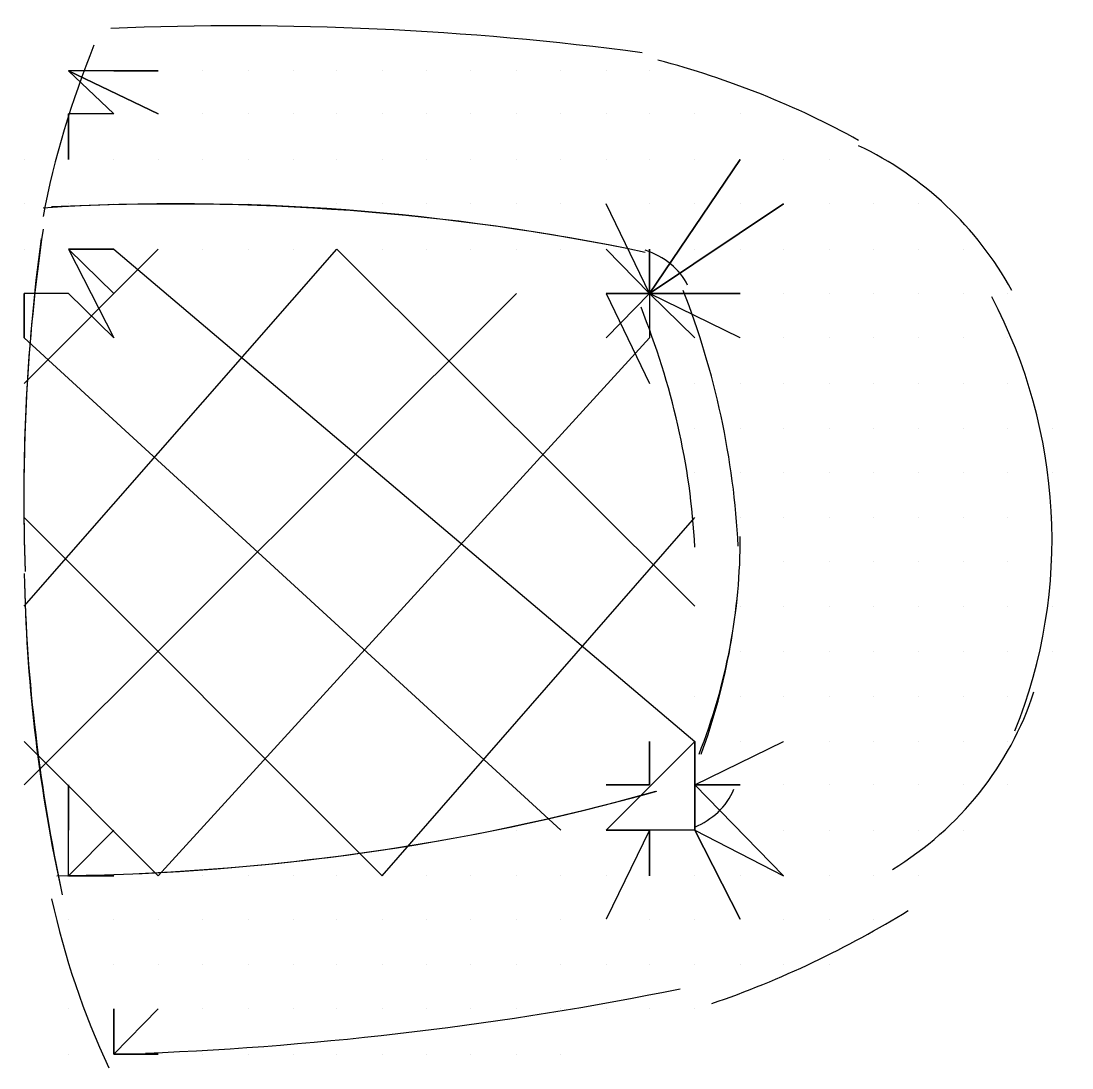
# Model space of a CAD drawing. Header units: millimetres. Extents: x 14 to 406, y 10 to 287.
# Drawn here: x 331.326 to 332.321, y 131.361 to 132.352 of the extents above; entities that cross this region are included whole.
import ezdxf

# ---------------------------------------------------------------- set-up
doc = ezdxf.new("R2010")
doc.units = ezdxf.units.MM
doc.layers.get('0').update_dxf_attribs({"linetype": 'CONTINUOUS'})

msp = doc.modelspace()

# ---------------------------------------------------------------- linework, layer by layer
at = {"color": 0}
for p, q in [((331.456, 132.305), (331.371, 132.305)), ((331.371, 132.305), (331.456, 132.264)), ((331.456, 132.264), (331.371, 132.305)), ((331.371, 132.305), (331.414, 132.264)), ((331.371, 132.305), (331.371, 132.305)), ((331.371, 132.305), (331.371, 132.305)), ((331.414, 132.305), (331.456, 132.305)), ((331.414, 132.305), (331.414, 132.305)), ((331.414, 132.305), (331.414, 132.305)), ((331.414, 132.305), (331.414, 132.305)), ((331.414, 132.305), (331.414, 132.305)), ((331.456, 132.305), (331.456, 132.305)), ((331.456, 132.305), (331.456, 132.305)), ((331.456, 132.305), (331.456, 132.305)), ((331.456, 132.305), (331.456, 132.305)), ((331.456, 132.305), (331.456, 132.305)), ((331.498, 132.305), (331.498, 132.305)), ((331.498, 132.305), (331.498, 132.305)), ((331.498, 132.305), (331.498, 132.305)), ((331.498, 132.305), (331.498, 132.305)), ((331.541, 132.305), (331.541, 132.305)), ((331.541, 132.305), (331.541, 132.305)), ((331.541, 132.305), (331.541, 132.305)), ((331.541, 132.305), (331.541, 132.305)), ((331.584, 132.305), (331.584, 132.305)), ((331.584, 132.305), (331.584, 132.305)), ((331.584, 132.305), (331.584, 132.305)), ((331.584, 132.305), (331.584, 132.305)), ((331.625, 132.305), (331.625, 132.305)), ((331.625, 132.305), (331.625, 132.305)), ((331.625, 132.305), (331.625, 132.305)), ((331.625, 132.305), (331.625, 132.305)), ((331.668, 132.305), (331.668, 132.305)), ((331.668, 132.305), (331.668, 132.305)), ((331.668, 132.305), (331.668, 132.305)), ((331.668, 132.305), (331.668, 132.305)), ((331.71, 132.305), (331.71, 132.305)), ((331.71, 132.305), (331.71, 132.305)), ((331.71, 132.305), (331.71, 132.305)), ((331.71, 132.305), (331.71, 132.305)), ((331.752, 132.305), (331.752, 132.305)), ((331.752, 132.305), (331.752, 132.305)), ((331.752, 132.305), (331.752, 132.305)), ((331.752, 132.305), (331.752, 132.305)), ((331.795, 132.305), (331.795, 132.305)), ((331.795, 132.305), (331.795, 132.305)), ((331.795, 132.305), (331.795, 132.305)), ((331.795, 132.305), (331.795, 132.305)), ((331.837, 132.305), (331.837, 132.305)), ((331.837, 132.305), (331.837, 132.305)), ((331.837, 132.305), (331.837, 132.305)), ((331.837, 132.305), (331.837, 132.305)), ((331.88, 132.305), (331.88, 132.305)), ((331.88, 132.305), (331.88, 132.305)), ((331.88, 132.305), (331.88, 132.305)), ((331.88, 132.305), (331.88, 132.305)), ((331.921, 132.305), (331.921, 132.305)), ((331.414, 132.264), (331.371, 132.264)), ((331.371, 132.264), (331.371, 132.221)), ((331.371, 132.221), (331.371, 132.264)), ((331.371, 132.264), (331.371, 132.264)), ((331.371, 132.264), (331.371, 132.264)), ((331.371, 132.264), (331.371, 132.264)), ((331.371, 132.264), (331.371, 132.264)), ((331.414, 132.264), (331.414, 132.264)), ((331.414, 132.264), (331.414, 132.264)), ((331.414, 132.264), (331.414, 132.264)), ((331.414, 132.264), (331.414, 132.264)), ((331.414, 132.264), (331.414, 132.264)), ((331.456, 132.264), (331.456, 132.264)), ((331.456, 132.264), (331.456, 132.264)), ((331.456, 132.264), (331.456, 132.264)), ((331.498, 132.264), (331.498, 132.264)), ((331.498, 132.264), (331.498, 132.264)), ((331.498, 132.264), (331.498, 132.264)), ((331.498, 132.264), (331.498, 132.264)), ((331.541, 132.264), (331.541, 132.264)), ((331.541, 132.264), (331.541, 132.264)), ((331.541, 132.264), (331.541, 132.264)), ((331.541, 132.264), (331.541, 132.264)), ((331.584, 132.264), (331.584, 132.264)), ((331.584, 132.264), (331.584, 132.264)), ((331.584, 132.264), (331.584, 132.264)), ((331.584, 132.264), (331.584, 132.264)), ((331.625, 132.264), (331.625, 132.264)), ((331.625, 132.264), (331.625, 132.264)), ((331.625, 132.264), (331.625, 132.264)), ((331.625, 132.264), (331.625, 132.264)), ((331.668, 132.264), (331.668, 132.264)), ((331.668, 132.264), (331.668, 132.264)), ((331.668, 132.264), (331.668, 132.264)), ((331.668, 132.264), (331.668, 132.264)), ((331.71, 132.264), (331.71, 132.264)), ((331.71, 132.264), (331.71, 132.264)), ((331.71, 132.264), (331.71, 132.264)), ((331.71, 132.264), (331.71, 132.264)), ((331.752, 132.264), (331.752, 132.264)), ((331.752, 132.264), (331.752, 132.264)), ((331.752, 132.264), (331.752, 132.264)), ((331.752, 132.264), (331.752, 132.264)), ((331.795, 132.264), (331.795, 132.264)), ((331.795, 132.264), (331.795, 132.264)), ((331.795, 132.264), (331.795, 132.264)), ((331.837, 132.264), (331.837, 132.264)), ((331.837, 132.264), (331.837, 132.264)), ((331.837, 132.264), (331.837, 132.264)), ((331.837, 132.264), (331.837, 132.264)), ((331.88, 132.264), (331.88, 132.264)), ((331.88, 132.264), (331.88, 132.264)), ((331.88, 132.264), (331.88, 132.264)), ((331.88, 132.264), (331.88, 132.264)), ((331.921, 132.264), (331.921, 132.264)), ((331.921, 132.264), (331.921, 132.264)), ((331.921, 132.264), (331.921, 132.264)), ((331.921, 132.264), (331.921, 132.264)), ((331.964, 132.264), (331.964, 132.264)), ((331.964, 132.264), (331.964, 132.264)), ((331.964, 132.264), (331.964, 132.264)), ((332.007, 132.264), (332.007, 132.264)), ((332.007, 132.264), (332.007, 132.264)), ((332.007, 132.264), (332.007, 132.264)), ((332.007, 132.264), (332.007, 132.264)), ((331.329, 132.221), (331.329, 132.221)), ((331.371, 132.221), (331.371, 132.221)), ((331.371, 132.221), (331.371, 132.221)), ((331.371, 132.221), (331.371, 132.221)), ((331.371, 132.221), (331.371, 132.221)), ((331.414, 132.221), (331.414, 132.221)), ((331.414, 132.221), (331.414, 132.221)), ((331.414, 132.221), (331.414, 132.221)), ((331.414, 132.221), (331.414, 132.221)), ((331.456, 132.221), (331.456, 132.221)), ((331.456, 132.221), (331.456, 132.221)), ((331.456, 132.221), (331.456, 132.221)), ((331.498, 132.221), (331.498, 132.221)), ((331.498, 132.221), (331.498, 132.221)), ((331.498, 132.221), (331.498, 132.221)), ((331.498, 132.221), (331.498, 132.221)), ((331.541, 132.221), (331.541, 132.221)), ((331.541, 132.221), (331.541, 132.221)), ((331.541, 132.221), (331.541, 132.221)), ((331.541, 132.221), (331.541, 132.221)), ((331.584, 132.221), (331.584, 132.221)), ((331.584, 132.221), (331.584, 132.221)), ((331.584, 132.221), (331.584, 132.221)), ((331.584, 132.221), (331.584, 132.221)), ((331.625, 132.221), (331.625, 132.221)), ((331.625, 132.221), (331.625, 132.221)), ((331.625, 132.221), (331.625, 132.221)), ((331.668, 132.221), (331.668, 132.221)), ((331.668, 132.221), (331.668, 132.221)), ((331.668, 132.221), (331.668, 132.221)), ((331.668, 132.221), (331.668, 132.221)), ((331.71, 132.221), (331.71, 132.221)), ((331.71, 132.221), (331.71, 132.221)), ((331.71, 132.221), (331.71, 132.221)), ((331.71, 132.221), (331.71, 132.221)), ((331.752, 132.221), (331.752, 132.221)), ((331.752, 132.221), (331.752, 132.221)), ((331.752, 132.221), (331.752, 132.221)), ((331.752, 132.221), (331.752, 132.221)), ((331.795, 132.221), (331.795, 132.221)), ((331.795, 132.221), (331.795, 132.221)), ((331.795, 132.221), (331.795, 132.221)), ((331.837, 132.221), (331.837, 132.221)), ((331.837, 132.221), (331.837, 132.221)), ((331.837, 132.221), (331.837, 132.221)), ((331.837, 132.221), (331.837, 132.221)), ((331.88, 132.221), (331.88, 132.221)), ((331.88, 132.221), (331.88, 132.221)), ((331.88, 132.221), (331.88, 132.221)), ((331.88, 132.221), (331.88, 132.221)), ((331.921, 132.094), (332.007, 132.221)), ((332.007, 132.221), (331.921, 132.094)), ((331.921, 132.221), (331.921, 132.221)), ((331.921, 132.221), (331.921, 132.221)), ((331.921, 132.221), (331.921, 132.221)), ((331.921, 132.221), (331.921, 132.221)), ((331.964, 132.221), (331.964, 132.221)), ((331.964, 132.221), (331.964, 132.221)), ((331.964, 132.221), (331.964, 132.221)), ((332.007, 132.221), (332.007, 132.221)), ((332.007, 132.221), (332.007, 132.221)), ((332.007, 132.221), (332.007, 132.221)), ((332.007, 132.221), (332.007, 132.221)), ((332.048, 132.221), (332.048, 132.221)), ((332.048, 132.221), (332.048, 132.221)), ((332.048, 132.221), (332.048, 132.221)), ((332.048, 132.221), (332.048, 132.221)), ((332.091, 132.221), (332.091, 132.221)), ((332.091, 132.221), (332.091, 132.221)), ((332.091, 132.221), (332.091, 132.221)), ((332.091, 132.221), (332.091, 132.221)), ((331.329, 132.179), (331.329, 132.179)), ((331.329, 132.179), (331.329, 132.179)), ((331.371, 132.179), (331.371, 132.179)), ((331.371, 132.179), (331.371, 132.179)), ((331.371, 132.179), (331.371, 132.179)), ((331.371, 132.179), (331.371, 132.179)), ((331.414, 132.179), (331.414, 132.179)), ((331.414, 132.179), (331.414, 132.179)), ((331.414, 132.179), (331.414, 132.179)), ((331.414, 132.179), (331.414, 132.179)), ((331.456, 132.179), (331.456, 132.179)), ((331.456, 132.179), (331.456, 132.179)), ((331.456, 132.179), (331.456, 132.179)), ((331.456, 132.179), (331.456, 132.179)), ((331.498, 132.179), (331.498, 132.179)), ((331.498, 132.179), (331.498, 132.179)), ((331.498, 132.179), (331.498, 132.179)), ((331.498, 132.179), (331.498, 132.179)), ((331.541, 132.179), (331.541, 132.179)), ((331.541, 132.179), (331.541, 132.179)), ((331.541, 132.179), (331.541, 132.179)), ((331.541, 132.179), (331.541, 132.179)), ((331.584, 132.179), (331.584, 132.179)), ((331.584, 132.179), (331.584, 132.179)), ((331.584, 132.179), (331.584, 132.179)), ((331.625, 132.179), (331.625, 132.179)), ((331.625, 132.179), (331.625, 132.179)), ((331.625, 132.179), (331.625, 132.179)), ((331.625, 132.179), (331.625, 132.179)), ((331.668, 132.179), (331.668, 132.179)), ((331.668, 132.179), (331.668, 132.179)), ((331.668, 132.179), (331.668, 132.179)), ((331.668, 132.179), (331.668, 132.179)), ((331.71, 132.179), (331.71, 132.179)), ((331.71, 132.179), (331.71, 132.179)), ((331.71, 132.179), (331.71, 132.179)), ((331.71, 132.179), (331.71, 132.179)), ((331.752, 132.179), (331.752, 132.179)), ((331.752, 132.179), (331.752, 132.179)), ((331.752, 132.179), (331.752, 132.179)), ((331.795, 132.179), (331.795, 132.179)), ((331.795, 132.179), (331.795, 132.179)), ((331.795, 132.179), (331.795, 132.179)), ((331.795, 132.179), (331.795, 132.179)), ((331.837, 132.179), (331.837, 132.179)), ((331.837, 132.179), (331.837, 132.179)), ((331.837, 132.179), (331.837, 132.179)), ((331.837, 132.179), (331.837, 132.179)), ((331.921, 132.094), (331.88, 132.179)), ((331.88, 132.179), (331.88, 132.179)), ((331.88, 132.179), (331.88, 132.179)), ((331.88, 132.179), (331.88, 132.179)), ((331.88, 132.179), (331.88, 132.179)), ((331.921, 132.094), (332.048, 132.179)), ((332.048, 132.179), (331.921, 132.094)), ((331.921, 132.179), (331.921, 132.179)), ((331.921, 132.179), (331.921, 132.179)), ((331.921, 132.179), (331.921, 132.179)), ((331.921, 132.179), (331.921, 132.179)), ((331.964, 132.179), (331.964, 132.179)), ((331.964, 132.179), (331.964, 132.179)), ((331.964, 132.179), (331.964, 132.179)), ((331.964, 132.179), (331.964, 132.179)), ((332.007, 132.179), (332.007, 132.179)), ((332.007, 132.179), (332.007, 132.179)), ((332.007, 132.179), (332.007, 132.179)), ((332.007, 132.179), (332.007, 132.179)), ((332.007, 132.179), (332.007, 132.179)), ((332.048, 132.179), (332.048, 132.179)), ((332.048, 132.179), (332.048, 132.179)), ((332.048, 132.179), (332.048, 132.179)), ((332.048, 132.179), (332.048, 132.179)), ((332.091, 132.179), (332.091, 132.179)), ((332.091, 132.179), (332.091, 132.179)), ((332.091, 132.179), (332.091, 132.179)), ((332.133, 132.179), (332.133, 132.179)), ((332.133, 132.179), (332.133, 132.179)), ((332.133, 132.179), (332.133, 132.179)), ((332.133, 132.179), (332.133, 132.179)), ((332.176, 132.179), (332.176, 132.179)), ((332.176, 132.179), (332.176, 132.179)), ((332.176, 132.179), (332.176, 132.179)), ((331.329, 132.136), (331.329, 132.136)), ((331.329, 132.009), (331.456, 132.136)), ((331.329, 131.798), (331.625, 132.136)), ((331.371, 132.136), (331.414, 132.136)), ((331.414, 132.136), (331.371, 132.136)), ((331.371, 132.136), (331.414, 132.094)), ((331.414, 132.094), (331.371, 132.136)), ((331.371, 132.136), (331.414, 132.052)), ((331.371, 132.136), (331.371, 132.136)), ((331.371, 132.136), (331.371, 132.136)), ((331.414, 132.136), (331.414, 132.136)), ((331.414, 132.136), (331.414, 132.136)), ((331.414, 132.136), (331.964, 131.67)), ((331.456, 132.136), (331.456, 132.136)), ((331.456, 132.136), (331.456, 132.136)), ((331.456, 132.136), (331.456, 132.136)), ((331.498, 132.136), (331.498, 132.136)), ((331.498, 132.136), (331.498, 132.136)), ((331.541, 132.136), (331.541, 132.136)), ((331.541, 132.136), (331.541, 132.136)), ((331.584, 132.136), (331.584, 132.136)), ((331.584, 132.136), (331.584, 132.136)), ((331.584, 132.136), (331.584, 132.136)), ((331.625, 132.136), (331.625, 132.136)), ((331.625, 132.136), (331.625, 132.136)), ((331.625, 132.136), (331.625, 132.136)), ((331.625, 132.136), (331.625, 132.136)), ((331.625, 132.136), (331.964, 131.798)), ((331.668, 132.136), (331.668, 132.136)), ((331.668, 132.136), (331.668, 132.136)), ((331.668, 132.136), (331.668, 132.136)), ((331.668, 132.136), (331.668, 132.136)), ((331.71, 132.136), (331.71, 132.136)), ((331.71, 132.136), (331.71, 132.136)), ((331.71, 132.136), (331.71, 132.136)), ((331.71, 132.136), (331.71, 132.136)), ((331.752, 132.136), (331.752, 132.136)), ((331.752, 132.136), (331.752, 132.136)), ((331.752, 132.136), (331.752, 132.136)), ((331.795, 132.136), (331.795, 132.136)), ((331.795, 132.136), (331.795, 132.136)), ((331.795, 132.136), (331.795, 132.136)), ((331.795, 132.136), (331.795, 132.136)), ((331.837, 132.136), (331.837, 132.136)), ((331.837, 132.136), (331.837, 132.136)), ((331.837, 132.136), (331.837, 132.136)), ((331.837, 132.136), (331.837, 132.136)), ((331.921, 132.094), (331.88, 132.136)), ((331.88, 132.136), (331.921, 132.094)), ((331.88, 132.136), (331.88, 132.136)), ((331.88, 132.136), (331.88, 132.136)), ((331.88, 132.136), (331.88, 132.136)), ((331.88, 132.136), (331.88, 132.136)), ((331.921, 132.094), (331.921, 132.136)), ((331.921, 132.136), (331.921, 132.094)), ((331.921, 132.094), (331.921, 132.136)), ((331.921, 132.136), (331.921, 132.094)), ((331.921, 132.094), (331.921, 132.136)), ((331.921, 132.136), (331.921, 132.094)), ((331.921, 132.136), (331.921, 132.136)), ((331.921, 132.136), (331.921, 132.136)), ((331.921, 132.136), (331.921, 132.136)), ((331.964, 132.136), (331.964, 132.136)), ((331.964, 132.136), (331.964, 132.136)), ((331.964, 132.136), (331.964, 132.136)), ((331.964, 132.136), (331.964, 132.136)), ((332.007, 132.136), (332.007, 132.136)), ((332.007, 132.136), (332.007, 132.136)), ((332.007, 132.136), (332.007, 132.136)), ((332.007, 132.136), (332.007, 132.136)), ((332.048, 132.136), (332.048, 132.136)), ((332.048, 132.136), (332.048, 132.136)), ((332.048, 132.136), (332.048, 132.136)), ((332.048, 132.136), (332.048, 132.136)), ((332.091, 132.136), (332.091, 132.136)), ((332.091, 132.136), (332.091, 132.136)), ((332.091, 132.136), (332.091, 132.136)), ((332.133, 132.136), (332.133, 132.136)), ((332.133, 132.136), (332.133, 132.136)), ((332.133, 132.136), (332.133, 132.136)), ((332.133, 132.136), (332.133, 132.136)), ((332.176, 132.136), (332.176, 132.136)), ((332.176, 132.136), (332.176, 132.136)), ((332.176, 132.136), (332.176, 132.136)), ((332.176, 132.136), (332.176, 132.136)), ((332.218, 132.136), (332.218, 132.136)), ((332.218, 132.136), (332.218, 132.136)), ((331.371, 132.094), (331.329, 132.094)), ((331.329, 132.094), (331.329, 132.052)), ((331.329, 132.052), (331.329, 132.094)), ((331.329, 131.629), (331.795, 132.094)), ((331.414, 132.052), (331.371, 132.094)), ((331.921, 132.094), (331.88, 132.094)), ((331.88, 132.094), (331.921, 132.094)), ((331.921, 132.094), (331.88, 132.094)), ((331.88, 132.094), (331.921, 132.094)), ((331.921, 132.094), (331.88, 132.052)), ((331.88, 132.052), (331.921, 132.094)), ((331.88, 132.094), (331.88, 132.094)), ((331.88, 132.094), (331.88, 132.094)), ((331.88, 132.094), (331.921, 132.009)), ((332.007, 132.052), (331.921, 132.094)), ((331.921, 132.094), (332.007, 132.094)), ((332.007, 132.094), (331.921, 132.094)), ((331.921, 132.094), (331.964, 132.094)), ((331.964, 132.094), (331.921, 132.094)), ((331.921, 132.094), (331.964, 132.052)), ((331.964, 132.052), (331.921, 132.094)), ((331.921, 132.094), (332.007, 132.094)), ((332.007, 132.094), (331.921, 132.094)), ((331.921, 132.094), (331.921, 132.052)), ((331.921, 132.094), (331.921, 132.094)), ((331.921, 132.094), (331.921, 132.094)), ((331.921, 132.094), (331.921, 132.094)), ((331.964, 132.094), (331.964, 132.094)), ((331.964, 132.094), (331.964, 132.094)), ((331.964, 132.094), (331.964, 132.094)), ((331.964, 132.094), (331.964, 132.094)), ((332.007, 132.094), (332.007, 132.094)), ((332.007, 132.094), (332.007, 132.094)), ((332.007, 132.094), (332.007, 132.094)), ((332.007, 132.094), (332.007, 132.094)), ((332.048, 132.094), (332.048, 132.094)), ((332.048, 132.094), (332.048, 132.094)), ((332.048, 132.094), (332.048, 132.094)), ((332.048, 132.094), (332.048, 132.094)), ((332.091, 132.094), (332.091, 132.094)), ((332.091, 132.094), (332.091, 132.094)), ((332.091, 132.094), (332.091, 132.094)), ((332.091, 132.094), (332.091, 132.094)), ((332.133, 132.094), (332.133, 132.094)), ((332.133, 132.094), (332.133, 132.094)), ((332.133, 132.094), (332.133, 132.094)), ((332.133, 132.094), (332.133, 132.094)), ((332.176, 132.094), (332.176, 132.094)), ((332.176, 132.094), (332.176, 132.094)), ((332.176, 132.094), (332.176, 132.094)), ((332.176, 132.094), (332.176, 132.094)), ((332.218, 132.094), (332.218, 132.094)), ((332.218, 132.094), (332.218, 132.094)), ((332.218, 132.094), (332.218, 132.094)), ((332.26, 132.094), (332.26, 132.094)), ((331.329, 132.052), (331.837, 131.586)), ((331.456, 131.543), (331.921, 132.052)), ((331.88, 132.052), (331.88, 132.052)), ((331.964, 132.052), (331.964, 132.052)), ((331.964, 132.052), (331.964, 132.052)), ((331.964, 132.052), (331.964, 132.052)), ((331.964, 132.052), (331.964, 132.052)), ((332.007, 132.052), (332.007, 132.052)), ((332.007, 132.052), (332.007, 132.052)), ((332.007, 132.052), (332.007, 132.052)), ((332.007, 132.052), (332.007, 132.052)), ((332.048, 132.052), (332.048, 132.052)), ((332.048, 132.052), (332.048, 132.052)), ((332.048, 132.052), (332.048, 132.052)), ((332.091, 132.052), (332.091, 132.052)), ((332.091, 132.052), (332.091, 132.052)), ((332.091, 132.052), (332.091, 132.052)), ((332.091, 132.052), (332.091, 132.052)), ((332.133, 132.052), (332.133, 132.052)), ((332.133, 132.052), (332.133, 132.052)), ((332.133, 132.052), (332.133, 132.052)), ((332.133, 132.052), (332.133, 132.052)), ((332.176, 132.052), (332.176, 132.052)), ((332.176, 132.052), (332.176, 132.052)), ((332.176, 132.052), (332.176, 132.052)), ((332.176, 132.052), (332.176, 132.052)), ((332.218, 132.052), (332.218, 132.052)), ((332.218, 132.052), (332.218, 132.052)), ((332.218, 132.052), (332.218, 132.052)), ((332.26, 132.052), (332.26, 132.052)), ((332.26, 132.052), (332.26, 132.052)), ((332.26, 132.052), (332.26, 132.052)), ((331.964, 132.009), (331.964, 132.009)), ((331.964, 132.009), (331.964, 132.009)), ((331.964, 132.009), (331.964, 132.009)), ((332.007, 132.009), (332.007, 132.009)), ((332.007, 132.009), (332.007, 132.009)), ((332.007, 132.009), (332.007, 132.009)), ((332.007, 132.009), (332.007, 132.009)), ((332.048, 132.009), (332.048, 132.009)), ((332.048, 132.009), (332.048, 132.009)), ((332.048, 132.009), (332.048, 132.009)), ((332.048, 132.009), (332.048, 132.009)), ((332.091, 132.009), (332.091, 132.009)), ((332.091, 132.009), (332.091, 132.009)), ((332.091, 132.009), (332.091, 132.009)), ((332.091, 132.009), (332.091, 132.009)), ((332.133, 132.009), (332.133, 132.009)), ((332.133, 132.009), (332.133, 132.009)), ((332.133, 132.009), (332.133, 132.009)), ((332.133, 132.009), (332.133, 132.009)), ((332.176, 132.009), (332.176, 132.009)), ((332.176, 132.009), (332.176, 132.009)), ((332.176, 132.009), (332.176, 132.009)), ((332.176, 132.009), (332.176, 132.009)), ((332.218, 132.009), (332.218, 132.009)), ((332.218, 132.009), (332.218, 132.009)), ((332.218, 132.009), (332.218, 132.009)), ((332.218, 132.009), (332.218, 132.009)), ((332.26, 132.009), (332.26, 132.009)), ((332.26, 132.009), (332.26, 132.009)), ((332.26, 132.009), (332.26, 132.009)), ((332.26, 132.009), (332.26, 132.009)), ((331.964, 131.966), (331.964, 131.966)), ((331.964, 131.966), (331.964, 131.966)), ((332.007, 131.966), (332.007, 131.966)), ((332.007, 131.966), (332.007, 131.966)), ((332.007, 131.966), (332.007, 131.966)), ((332.048, 131.966), (332.048, 131.966)), ((332.048, 131.966), (332.048, 131.966)), ((332.048, 131.966), (332.048, 131.966)), ((332.048, 131.966), (332.048, 131.966)), ((332.091, 131.966), (332.091, 131.966)), ((332.091, 131.966), (332.091, 131.966)), ((332.091, 131.966), (332.091, 131.966)), ((332.091, 131.966), (332.091, 131.966)), ((332.133, 131.966), (332.133, 131.966)), ((332.133, 131.966), (332.133, 131.966)), ((332.133, 131.966), (332.133, 131.966)), ((332.133, 131.966), (332.133, 131.966)), ((332.133, 131.966), (332.133, 131.966)), ((332.176, 131.966), (332.176, 131.966)), ((332.176, 131.966), (332.176, 131.966)), ((332.176, 131.966), (332.176, 131.966)), ((332.218, 131.966), (332.218, 131.966)), ((332.218, 131.966), (332.218, 131.966)), ((332.218, 131.966), (332.218, 131.966)), ((332.218, 131.966), (332.218, 131.966)), ((332.26, 131.966), (332.26, 131.966)), ((332.26, 131.966), (332.26, 131.966)), ((332.26, 131.966), (332.26, 131.966)), ((332.26, 131.966), (332.26, 131.966)), ((332.303, 131.966), (332.303, 131.966)), ((331.964, 131.925), (331.964, 131.925)), ((332.007, 131.925), (332.007, 131.925)), ((332.007, 131.925), (332.007, 131.925)), ((332.007, 131.925), (332.007, 131.925)), ((332.007, 131.925), (332.007, 131.925)), ((332.048, 131.925), (332.048, 131.925)), ((332.048, 131.925), (332.048, 131.925)), ((332.048, 131.925), (332.048, 131.925)), ((332.048, 131.925), (332.048, 131.925)), ((332.048, 131.925), (332.048, 131.925)), ((332.091, 131.925), (332.091, 131.925)), ((332.091, 131.925), (332.091, 131.925)), ((332.091, 131.925), (332.091, 131.925)), ((332.091, 131.925), (332.091, 131.925)), ((332.133, 131.925), (332.133, 131.925)), ((332.133, 131.925), (332.133, 131.925)), ((332.133, 131.925), (332.133, 131.925)), ((332.133, 131.925), (332.133, 131.925)), ((332.176, 131.925), (332.176, 131.925)), ((332.176, 131.925), (332.176, 131.925)), ((332.176, 131.925), (332.176, 131.925)), ((332.176, 131.925), (332.176, 131.925)), ((332.218, 131.925), (332.218, 131.925)), ((332.218, 131.925), (332.218, 131.925)), ((332.218, 131.925), (332.218, 131.925)), ((332.218, 131.925), (332.218, 131.925)), ((332.26, 131.925), (332.26, 131.925)), ((332.26, 131.925), (332.26, 131.925)), ((332.26, 131.925), (332.26, 131.925)), ((332.26, 131.925), (332.26, 131.925)), ((332.303, 131.925), (332.303, 131.925)), ((331.329, 131.882), (331.668, 131.543)), ((331.668, 131.543), (331.964, 131.882)), ((332.007, 131.882), (332.007, 131.882)), ((332.007, 131.882), (332.007, 131.882)), ((332.007, 131.882), (332.007, 131.882)), ((332.007, 131.882), (332.007, 131.882)), ((332.048, 131.882), (332.048, 131.882)), ((332.048, 131.882), (332.048, 131.882)), ((332.048, 131.882), (332.048, 131.882)), ((332.048, 131.882), (332.048, 131.882)), ((332.091, 131.882), (332.091, 131.882)), ((332.091, 131.882), (332.091, 131.882)), ((332.091, 131.882), (332.091, 131.882)), ((332.091, 131.882), (332.091, 131.882)), ((332.133, 131.882), (332.133, 131.882)), ((332.133, 131.882), (332.133, 131.882)), ((332.133, 131.882), (332.133, 131.882)), ((332.176, 131.882), (332.176, 131.882)), ((332.176, 131.882), (332.176, 131.882)), ((332.176, 131.882), (332.176, 131.882)), ((332.176, 131.882), (332.176, 131.882)), ((332.218, 131.882), (332.218, 131.882)), ((332.218, 131.882), (332.218, 131.882)), ((332.218, 131.882), (332.218, 131.882)), ((332.218, 131.882), (332.218, 131.882)), ((332.26, 131.882), (332.26, 131.882)), ((332.26, 131.882), (332.26, 131.882)), ((332.26, 131.882), (332.26, 131.882)), ((332.26, 131.882), (332.26, 131.882)), ((332.303, 131.882), (332.303, 131.882)), ((332.007, 131.84), (332.007, 131.84)), ((332.007, 131.84), (332.007, 131.84)), ((332.007, 131.84), (332.007, 131.84)), ((332.007, 131.84), (332.007, 131.84)), ((332.048, 131.84), (332.048, 131.84)), ((332.048, 131.84), (332.048, 131.84)), ((332.048, 131.84), (332.048, 131.84)), ((332.048, 131.84), (332.048, 131.84)), ((332.091, 131.84), (332.091, 131.84)), ((332.091, 131.84), (332.091, 131.84)), ((332.091, 131.84), (332.091, 131.84)), ((332.091, 131.84), (332.091, 131.84)), ((332.091, 131.84), (332.091, 131.84)), ((332.133, 131.84), (332.133, 131.84)), ((332.133, 131.84), (332.133, 131.84)), ((332.133, 131.84), (332.133, 131.84)), ((332.176, 131.84), (332.176, 131.84)), ((332.176, 131.84), (332.176, 131.84)), ((332.176, 131.84), (332.176, 131.84)), ((332.176, 131.84), (332.176, 131.84)), ((332.218, 131.84), (332.218, 131.84)), ((332.218, 131.84), (332.218, 131.84)), ((332.218, 131.84), (332.218, 131.84)), ((332.218, 131.84), (332.218, 131.84)), ((332.218, 131.84), (332.218, 131.84)), ((332.26, 131.84), (332.26, 131.84)), ((332.26, 131.84), (332.26, 131.84)), ((332.26, 131.84), (332.26, 131.84)), ((332.26, 131.84), (332.26, 131.84)), ((332.303, 131.84), (332.303, 131.84)), ((332.007, 131.798), (332.007, 131.798)), ((332.007, 131.798), (332.007, 131.798)), ((332.007, 131.798), (332.007, 131.798)), ((332.007, 131.798), (332.007, 131.798)), ((332.048, 131.798), (332.048, 131.798)), ((332.048, 131.798), (332.048, 131.798)), ((332.048, 131.798), (332.048, 131.798)), ((332.048, 131.798), (332.048, 131.798)), ((332.091, 131.798), (332.091, 131.798)), ((332.091, 131.798), (332.091, 131.798)), ((332.091, 131.798), (332.091, 131.798)), ((332.133, 131.798), (332.133, 131.798)), ((332.133, 131.798), (332.133, 131.798)), ((332.133, 131.798), (332.133, 131.798)), ((332.133, 131.798), (332.133, 131.798)), ((332.176, 131.798), (332.176, 131.798)), ((332.176, 131.798), (332.176, 131.798)), ((332.176, 131.798), (332.176, 131.798)), ((332.176, 131.798), (332.176, 131.798)), ((332.218, 131.798), (332.218, 131.798)), ((332.218, 131.798), (332.218, 131.798)), ((332.218, 131.798), (332.218, 131.798)), ((332.218, 131.798), (332.218, 131.798)), ((332.26, 131.798), (332.26, 131.798)), ((332.26, 131.798), (332.26, 131.798)), ((332.26, 131.798), (332.26, 131.798)), ((332.303, 131.798), (332.303, 131.798)), ((332.303, 131.798), (332.303, 131.798)), ((332.007, 131.755), (332.007, 131.755)), ((332.007, 131.755), (332.007, 131.755)), ((332.007, 131.755), (332.007, 131.755)), ((332.007, 131.755), (332.007, 131.755)), ((332.007, 131.755), (332.007, 131.755)), ((332.048, 131.755), (332.048, 131.755)), ((332.048, 131.755), (332.048, 131.755)), ((332.048, 131.755), (332.048, 131.755)), ((332.048, 131.755), (332.048, 131.755)), ((332.091, 131.755), (332.091, 131.755)), ((332.091, 131.755), (332.091, 131.755)), ((332.091, 131.755), (332.091, 131.755)), ((332.133, 131.755), (332.133, 131.755)), ((332.133, 131.755), (332.133, 131.755)), ((332.133, 131.755), (332.133, 131.755)), ((332.133, 131.755), (332.133, 131.755)), ((332.176, 131.755), (332.176, 131.755)), ((332.176, 131.755), (332.176, 131.755)), ((332.176, 131.755), (332.176, 131.755)), ((332.176, 131.755), (332.176, 131.755)), ((332.218, 131.755), (332.218, 131.755)), ((332.218, 131.755), (332.218, 131.755)), ((332.218, 131.755), (332.218, 131.755)), ((332.218, 131.755), (332.218, 131.755)), ((332.26, 131.755), (332.26, 131.755)), ((332.26, 131.755), (332.26, 131.755)), ((332.26, 131.755), (332.26, 131.755)), ((332.303, 131.755), (332.303, 131.755)), ((331.964, 131.713), (331.964, 131.713)), ((331.964, 131.713), (331.964, 131.713)), ((332.007, 131.713), (332.007, 131.713)), ((332.007, 131.713), (332.007, 131.713)), ((332.007, 131.713), (332.007, 131.713)), ((332.007, 131.713), (332.007, 131.713)), ((332.048, 131.713), (332.048, 131.713)), ((332.048, 131.713), (332.048, 131.713)), ((332.048, 131.713), (332.048, 131.713)), ((332.048, 131.713), (332.048, 131.713)), ((332.091, 131.713), (332.091, 131.713)), ((332.091, 131.713), (332.091, 131.713)), ((332.091, 131.713), (332.091, 131.713)), ((332.091, 131.713), (332.091, 131.713)), ((332.133, 131.713), (332.133, 131.713)), ((332.133, 131.713), (332.133, 131.713)), ((332.133, 131.713), (332.133, 131.713)), ((332.133, 131.713), (332.133, 131.713)), ((332.176, 131.713), (332.176, 131.713)), ((332.176, 131.713), (332.176, 131.713)), ((332.176, 131.713), (332.176, 131.713)), ((332.176, 131.713), (332.176, 131.713)), ((332.218, 131.713), (332.218, 131.713)), ((332.218, 131.713), (332.218, 131.713)), ((332.218, 131.713), (332.218, 131.713)), ((332.218, 131.713), (332.218, 131.713)), ((332.26, 131.713), (332.26, 131.713)), ((332.26, 131.713), (332.26, 131.713)), ((332.26, 131.713), (332.26, 131.713)), ((332.26, 131.713), (332.26, 131.713)), ((331.329, 131.67), (331.456, 131.543)), ((331.88, 131.586), (331.964, 131.67)), ((331.921, 131.629), (331.921, 131.67)), ((331.921, 131.67), (331.921, 131.629)), ((331.964, 131.629), (332.048, 131.67)), ((331.964, 131.629), (331.964, 131.67)), ((331.964, 131.67), (331.964, 131.629)), ((331.964, 131.67), (331.964, 131.67)), ((331.964, 131.67), (331.964, 131.67)), ((331.964, 131.67), (331.964, 131.67)), ((332.007, 131.67), (332.007, 131.67)), ((332.007, 131.67), (332.007, 131.67)), ((332.007, 131.67), (332.007, 131.67)), ((332.007, 131.67), (332.007, 131.67)), ((332.048, 131.67), (332.048, 131.67)), ((332.048, 131.67), (332.048, 131.67)), ((332.048, 131.67), (332.048, 131.67)), ((332.091, 131.67), (332.091, 131.67)), ((332.091, 131.67), (332.091, 131.67)), ((332.091, 131.67), (332.091, 131.67)), ((332.091, 131.67), (332.091, 131.67)), ((332.133, 131.67), (332.133, 131.67)), ((332.133, 131.67), (332.133, 131.67)), ((332.133, 131.67), (332.133, 131.67)), ((332.133, 131.67), (332.133, 131.67)), ((332.176, 131.67), (332.176, 131.67)), ((332.176, 131.67), (332.176, 131.67)), ((332.176, 131.67), (332.176, 131.67)), ((332.176, 131.67), (332.176, 131.67)), ((332.218, 131.67), (332.218, 131.67)), ((332.218, 131.67), (332.218, 131.67)), ((332.218, 131.67), (332.218, 131.67)), ((332.26, 131.67), (332.26, 131.67)), ((332.26, 131.67), (332.26, 131.67)), ((332.26, 131.67), (332.26, 131.67)), ((331.371, 131.586), (331.371, 131.629)), ((331.371, 131.629), (331.371, 131.586)), ((331.921, 131.629), (331.88, 131.629)), ((331.88, 131.629), (331.921, 131.629)), ((331.921, 131.629), (331.921, 131.629)), ((331.921, 131.629), (331.921, 131.629)), ((332.048, 131.543), (331.964, 131.629)), ((331.964, 131.629), (331.964, 131.586)), ((331.964, 131.586), (331.964, 131.629)), ((331.964, 131.629), (332.007, 131.629)), ((332.007, 131.629), (331.964, 131.629)), ((331.964, 131.629), (332.007, 131.629)), ((332.007, 131.629), (331.964, 131.629)), ((331.964, 131.629), (331.964, 131.629)), ((331.964, 131.629), (331.964, 131.629)), ((331.964, 131.629), (331.964, 131.629)), ((331.964, 131.629), (331.964, 131.629)), ((332.007, 131.629), (332.007, 131.629)), ((332.007, 131.629), (332.007, 131.629)), ((332.007, 131.629), (332.007, 131.629)), ((332.007, 131.629), (332.007, 131.629)), ((332.048, 131.629), (332.048, 131.629)), ((332.048, 131.629), (332.048, 131.629)), ((332.048, 131.629), (332.048, 131.629)), ((332.048, 131.629), (332.048, 131.629)), ((332.091, 131.629), (332.091, 131.629)), ((332.091, 131.629), (332.091, 131.629)), ((332.091, 131.629), (332.091, 131.629)), ((332.091, 131.629), (332.091, 131.629)), ((332.133, 131.629), (332.133, 131.629)), ((332.133, 131.629), (332.133, 131.629)), ((332.133, 131.629), (332.133, 131.629)), ((332.133, 131.629), (332.133, 131.629)), ((332.176, 131.629), (332.176, 131.629)), ((332.176, 131.629), (332.176, 131.629)), ((332.176, 131.629), (332.176, 131.629)), ((332.176, 131.629), (332.176, 131.629)), ((332.218, 131.629), (332.218, 131.629)), ((332.218, 131.629), (332.218, 131.629)), ((332.218, 131.629), (332.218, 131.629)), ((332.218, 131.629), (332.218, 131.629)), ((332.26, 131.629), (332.26, 131.629)), ((331.371, 131.543), (331.414, 131.586)), ((331.414, 131.586), (331.371, 131.543)), ((331.371, 131.543), (331.371, 131.586)), ((331.795, 131.586), (331.795, 131.586)), ((331.795, 131.586), (331.795, 131.586)), ((331.837, 131.586), (331.837, 131.586)), ((331.837, 131.586), (331.837, 131.586)), ((331.837, 131.586), (331.837, 131.586)), ((331.921, 131.586), (331.88, 131.502)), ((331.921, 131.586), (331.88, 131.586)), ((331.88, 131.586), (331.921, 131.586)), ((331.88, 131.586), (331.88, 131.586)), ((331.88, 131.586), (331.88, 131.586)), ((331.88, 131.586), (331.88, 131.586)), ((331.88, 131.586), (331.88, 131.586)), ((331.964, 131.586), (331.921, 131.586)), ((331.921, 131.586), (331.921, 131.543)), ((331.921, 131.543), (331.921, 131.586)), ((331.921, 131.586), (331.921, 131.543)), ((331.921, 131.543), (331.921, 131.586)), ((331.921, 131.586), (331.921, 131.586)), ((331.921, 131.586), (331.921, 131.586)), ((331.921, 131.586), (331.921, 131.586)), ((331.921, 131.586), (331.921, 131.586)), ((331.964, 131.586), (332.007, 131.502)), ((332.007, 131.502), (331.964, 131.586)), ((331.964, 131.586), (332.048, 131.543)), ((331.964, 131.586), (331.964, 131.586)), ((331.964, 131.586), (331.964, 131.586)), ((331.964, 131.586), (331.964, 131.586)), ((331.964, 131.586), (331.964, 131.586)), ((332.007, 131.586), (332.007, 131.586)), ((332.007, 131.586), (332.007, 131.586)), ((332.007, 131.586), (332.007, 131.586)), ((332.048, 131.586), (332.048, 131.586)), ((332.048, 131.586), (332.048, 131.586)), ((332.048, 131.586), (332.048, 131.586)), ((332.048, 131.586), (332.048, 131.586)), ((332.091, 131.586), (332.091, 131.586)), ((332.091, 131.586), (332.091, 131.586)), ((332.091, 131.586), (332.091, 131.586)), ((332.091, 131.586), (332.091, 131.586)), ((332.133, 131.586), (332.133, 131.586)), ((332.133, 131.586), (332.133, 131.586)), ((332.133, 131.586), (332.133, 131.586)), ((332.133, 131.586), (332.133, 131.586)), ((332.176, 131.586), (332.176, 131.586)), ((332.176, 131.586), (332.176, 131.586)), ((332.176, 131.586), (332.176, 131.586)), ((332.218, 131.586), (332.218, 131.586)), ((332.218, 131.586), (332.218, 131.586)), ((332.218, 131.586), (332.218, 131.586)), ((331.371, 131.543), (331.414, 131.543)), ((331.414, 131.543), (331.371, 131.543)), ((331.371, 131.543), (331.414, 131.543)), ((331.414, 131.543), (331.371, 131.543)), ((331.456, 131.543), (331.456, 131.543)), ((331.498, 131.543), (331.498, 131.543)), ((331.498, 131.543), (331.498, 131.543)), ((331.541, 131.543), (331.541, 131.543)), ((331.541, 131.543), (331.541, 131.543)), ((331.584, 131.543), (331.584, 131.543)), ((331.584, 131.543), (331.584, 131.543)), ((331.584, 131.543), (331.584, 131.543)), ((331.584, 131.543), (331.584, 131.543)), ((331.625, 131.543), (331.625, 131.543)), ((331.625, 131.543), (331.625, 131.543)), ((331.625, 131.543), (331.625, 131.543)), ((331.625, 131.543), (331.625, 131.543)), ((331.668, 131.543), (331.668, 131.543)), ((331.668, 131.543), (331.668, 131.543)), ((331.668, 131.543), (331.668, 131.543)), ((331.71, 131.543), (331.71, 131.543)), ((331.71, 131.543), (331.71, 131.543)), ((331.71, 131.543), (331.71, 131.543)), ((331.71, 131.543), (331.71, 131.543)), ((331.752, 131.543), (331.752, 131.543)), ((331.752, 131.543), (331.752, 131.543)), ((331.752, 131.543), (331.752, 131.543)), ((331.752, 131.543), (331.752, 131.543)), ((331.795, 131.543), (331.795, 131.543)), ((331.795, 131.543), (331.795, 131.543)), ((331.795, 131.543), (331.795, 131.543)), ((331.795, 131.543), (331.795, 131.543)), ((331.837, 131.543), (331.837, 131.543)), ((331.837, 131.543), (331.837, 131.543)), ((331.837, 131.543), (331.837, 131.543)), ((331.88, 131.543), (331.88, 131.543)), ((331.88, 131.543), (331.88, 131.543)), ((331.88, 131.543), (331.88, 131.543)), ((331.88, 131.543), (331.88, 131.543)), ((331.921, 131.543), (331.921, 131.543)), ((331.921, 131.543), (331.921, 131.543)), ((331.921, 131.543), (331.921, 131.543)), ((331.921, 131.543), (331.921, 131.543)), ((331.964, 131.543), (331.964, 131.543)), ((331.964, 131.543), (331.964, 131.543)), ((331.964, 131.543), (331.964, 131.543)), ((331.964, 131.543), (331.964, 131.543)), ((332.007, 131.543), (332.007, 131.543)), ((332.007, 131.543), (332.007, 131.543)), ((332.007, 131.543), (332.007, 131.543)), ((332.048, 131.543), (332.048, 131.543)), ((332.048, 131.543), (332.048, 131.543)), ((332.048, 131.543), (332.048, 131.543)), ((332.048, 131.543), (332.048, 131.543)), ((332.091, 131.543), (332.091, 131.543)), ((332.091, 131.543), (332.091, 131.543)), ((332.091, 131.543), (332.091, 131.543)), ((332.091, 131.543), (332.091, 131.543)), ((332.133, 131.543), (332.133, 131.543)), ((332.133, 131.543), (332.133, 131.543)), ((332.133, 131.543), (332.133, 131.543)), ((332.133, 131.543), (332.133, 131.543)), ((332.176, 131.543), (332.176, 131.543)), ((332.176, 131.543), (332.176, 131.543)), ((332.176, 131.543), (332.176, 131.543)), ((331.371, 131.502), (331.371, 131.502)), ((331.371, 131.502), (331.371, 131.502)), ((331.371, 131.502), (331.371, 131.502)), ((331.371, 131.502), (331.371, 131.502)), ((331.414, 131.502), (331.414, 131.502)), ((331.414, 131.502), (331.414, 131.502)), ((331.414, 131.502), (331.414, 131.502)), ((331.414, 131.502), (331.414, 131.502)), ((331.456, 131.502), (331.456, 131.502)), ((331.456, 131.502), (331.456, 131.502)), ((331.456, 131.502), (331.456, 131.502)), ((331.498, 131.502), (331.498, 131.502)), ((331.498, 131.502), (331.498, 131.502)), ((331.498, 131.502), (331.498, 131.502)), ((331.498, 131.502), (331.498, 131.502)), ((331.541, 131.502), (331.541, 131.502)), ((331.541, 131.502), (331.541, 131.502)), ((331.541, 131.502), (331.541, 131.502)), ((331.541, 131.502), (331.541, 131.502)), ((331.584, 131.502), (331.584, 131.502)), ((331.584, 131.502), (331.584, 131.502)), ((331.584, 131.502), (331.584, 131.502)), ((331.584, 131.502), (331.584, 131.502)), ((331.584, 131.502), (331.584, 131.502)), ((331.625, 131.502), (331.625, 131.502)), ((331.625, 131.502), (331.625, 131.502)), ((331.625, 131.502), (331.625, 131.502)), ((331.668, 131.502), (331.668, 131.502)), ((331.668, 131.502), (331.668, 131.502)), ((331.668, 131.502), (331.668, 131.502)), ((331.668, 131.502), (331.668, 131.502)), ((331.71, 131.502), (331.71, 131.502)), ((331.71, 131.502), (331.71, 131.502)), ((331.71, 131.502), (331.71, 131.502)), ((331.71, 131.502), (331.71, 131.502)), ((331.752, 131.502), (331.752, 131.502)), ((331.752, 131.502), (331.752, 131.502)), ((331.752, 131.502), (331.752, 131.502)), ((331.752, 131.502), (331.752, 131.502)), ((331.795, 131.502), (331.795, 131.502)), ((331.795, 131.502), (331.795, 131.502)), ((331.795, 131.502), (331.795, 131.502)), ((331.837, 131.502), (331.837, 131.502)), ((331.837, 131.502), (331.837, 131.502)), ((331.837, 131.502), (331.837, 131.502)), ((331.837, 131.502), (331.837, 131.502)), ((331.88, 131.502), (331.88, 131.502)), ((331.88, 131.502), (331.88, 131.502)), ((331.88, 131.502), (331.88, 131.502)), ((331.88, 131.502), (331.88, 131.502)), ((331.921, 131.502), (331.921, 131.502)), ((331.921, 131.502), (331.921, 131.502)), ((331.921, 131.502), (331.921, 131.502)), ((331.921, 131.502), (331.921, 131.502)), ((331.964, 131.502), (331.964, 131.502)), ((331.964, 131.502), (331.964, 131.502)), ((331.964, 131.502), (331.964, 131.502)), ((332.007, 131.502), (332.007, 131.502)), ((332.007, 131.502), (332.007, 131.502)), ((332.007, 131.502), (332.007, 131.502)), ((332.007, 131.502), (332.007, 131.502)), ((332.048, 131.502), (332.048, 131.502)), ((332.048, 131.502), (332.048, 131.502)), ((332.048, 131.502), (332.048, 131.502)), ((332.048, 131.502), (332.048, 131.502)), ((332.091, 131.502), (332.091, 131.502)), ((332.091, 131.502), (332.091, 131.502)), ((332.091, 131.502), (332.091, 131.502)), ((332.091, 131.502), (332.091, 131.502)), ((332.133, 131.502), (332.133, 131.502)), ((332.133, 131.502), (332.133, 131.502)), ((332.133, 131.502), (332.133, 131.502)), ((331.371, 131.459), (331.371, 131.459)), ((331.371, 131.459), (331.371, 131.459)), ((331.371, 131.459), (331.371, 131.459)), ((331.414, 131.459), (331.414, 131.459)), ((331.414, 131.459), (331.414, 131.459)), ((331.414, 131.459), (331.414, 131.459)), ((331.414, 131.459), (331.414, 131.459)), ((331.456, 131.459), (331.456, 131.459)), ((331.456, 131.459), (331.456, 131.459)), ((331.456, 131.459), (331.456, 131.459)), ((331.498, 131.459), (331.498, 131.459)), ((331.498, 131.459), (331.498, 131.459)), ((331.498, 131.459), (331.498, 131.459)), ((331.498, 131.459), (331.498, 131.459)), ((331.541, 131.459), (331.541, 131.459)), ((331.541, 131.459), (331.541, 131.459)), ((331.541, 131.459), (331.541, 131.459)), ((331.541, 131.459), (331.541, 131.459)), ((331.584, 131.459), (331.584, 131.459)), ((331.584, 131.459), (331.584, 131.459)), ((331.584, 131.459), (331.584, 131.459)), ((331.584, 131.459), (331.584, 131.459)), ((331.625, 131.459), (331.625, 131.459)), ((331.625, 131.459), (331.625, 131.459)), ((331.625, 131.459), (331.625, 131.459)), ((331.668, 131.459), (331.668, 131.459)), ((331.668, 131.459), (331.668, 131.459)), ((331.668, 131.459), (331.668, 131.459)), ((331.668, 131.459), (331.668, 131.459)), ((331.71, 131.459), (331.71, 131.459)), ((331.71, 131.459), (331.71, 131.459)), ((331.71, 131.459), (331.71, 131.459)), ((331.71, 131.459), (331.71, 131.459)), ((331.752, 131.459), (331.752, 131.459)), ((331.752, 131.459), (331.752, 131.459)), ((331.752, 131.459), (331.752, 131.459)), ((331.752, 131.459), (331.752, 131.459)), ((331.795, 131.459), (331.795, 131.459)), ((331.795, 131.459), (331.795, 131.459)), ((331.795, 131.459), (331.795, 131.459)), ((331.837, 131.459), (331.837, 131.459)), ((331.837, 131.459), (331.837, 131.459)), ((331.837, 131.459), (331.837, 131.459)), ((331.837, 131.459), (331.837, 131.459)), ((331.88, 131.459), (331.88, 131.459)), ((331.88, 131.459), (331.88, 131.459)), ((331.88, 131.459), (331.88, 131.459)), ((331.88, 131.459), (331.88, 131.459)), ((331.921, 131.459), (331.921, 131.459)), ((331.921, 131.459), (331.921, 131.459)), ((331.921, 131.459), (331.921, 131.459)), ((331.921, 131.459), (331.921, 131.459)), ((331.964, 131.459), (331.964, 131.459)), ((331.964, 131.459), (331.964, 131.459)), ((331.964, 131.459), (331.964, 131.459)), ((332.007, 131.459), (332.007, 131.459)), ((332.007, 131.459), (332.007, 131.459)), ((332.007, 131.459), (332.007, 131.459)), ((332.007, 131.459), (332.007, 131.459)), ((332.048, 131.459), (332.048, 131.459)), ((332.048, 131.459), (332.048, 131.459)), ((332.048, 131.459), (332.048, 131.459)), ((332.048, 131.459), (332.048, 131.459)), ((332.091, 131.459), (332.091, 131.459)), ((331.371, 131.417), (331.371, 131.417)), ((331.371, 131.417), (331.371, 131.417)), ((331.414, 131.374), (331.456, 131.417)), ((331.456, 131.417), (331.414, 131.374)), ((331.414, 131.374), (331.414, 131.417)), ((331.414, 131.417), (331.414, 131.374)), ((331.414, 131.374), (331.414, 131.417)), ((331.414, 131.417), (331.414, 131.417)), ((331.414, 131.417), (331.414, 131.417)), ((331.414, 131.417), (331.414, 131.417)), ((331.414, 131.417), (331.414, 131.417)), ((331.456, 131.417), (331.456, 131.417)), ((331.456, 131.417), (331.456, 131.417)), ((331.456, 131.417), (331.456, 131.417)), ((331.456, 131.417), (331.456, 131.417)), ((331.498, 131.417), (331.498, 131.417)), ((331.498, 131.417), (331.498, 131.417)), ((331.498, 131.417), (331.498, 131.417)), ((331.498, 131.417), (331.498, 131.417)), ((331.541, 131.417), (331.541, 131.417)), ((331.541, 131.417), (331.541, 131.417)), ((331.541, 131.417), (331.541, 131.417)), ((331.541, 131.417), (331.541, 131.417)), ((331.584, 131.417), (331.584, 131.417)), ((331.584, 131.417), (331.584, 131.417)), ((331.584, 131.417), (331.584, 131.417)), ((331.625, 131.417), (331.625, 131.417)), ((331.625, 131.417), (331.625, 131.417)), ((331.625, 131.417), (331.625, 131.417)), ((331.625, 131.417), (331.625, 131.417)), ((331.668, 131.417), (331.668, 131.417)), ((331.668, 131.417), (331.668, 131.417)), ((331.668, 131.417), (331.668, 131.417)), ((331.668, 131.417), (331.668, 131.417)), ((331.71, 131.417), (331.71, 131.417)), ((331.71, 131.417), (331.71, 131.417)), ((331.71, 131.417), (331.71, 131.417)), ((331.71, 131.417), (331.71, 131.417)), ((331.752, 131.417), (331.752, 131.417)), ((331.752, 131.417), (331.752, 131.417)), ((331.752, 131.417), (331.752, 131.417)), ((331.752, 131.417), (331.752, 131.417)), ((331.795, 131.417), (331.795, 131.417)), ((331.795, 131.417), (331.795, 131.417)), ((331.795, 131.417), (331.795, 131.417)), ((331.795, 131.417), (331.795, 131.417)), ((331.837, 131.417), (331.837, 131.417)), ((331.837, 131.417), (331.837, 131.417)), ((331.837, 131.417), (331.837, 131.417)), ((331.837, 131.417), (331.837, 131.417)), ((331.837, 131.417), (331.837, 131.417)), ((331.88, 131.417), (331.88, 131.417)), ((331.88, 131.417), (331.88, 131.417)), ((331.88, 131.417), (331.88, 131.417)), ((331.88, 131.417), (331.88, 131.417)), ((331.921, 131.417), (331.921, 131.417)), ((331.921, 131.417), (331.921, 131.417)), ((331.921, 131.417), (331.921, 131.417)), ((331.921, 131.417), (331.921, 131.417)), ((331.964, 131.417), (331.964, 131.417)), ((331.964, 131.417), (331.964, 131.417)), ((331.964, 131.417), (331.964, 131.417)), ((331.964, 131.417), (331.964, 131.417)), ((331.371, 131.374), (331.371, 131.374)), ((331.414, 131.374), (331.456, 131.374)), ((331.456, 131.374), (331.414, 131.374)), ((331.414, 131.374), (331.456, 131.374)), ((331.456, 131.374), (331.414, 131.374)), ((331.414, 131.374), (331.414, 131.374)), ((331.414, 131.374), (331.414, 131.374)), ((331.414, 131.374), (331.414, 131.374)), ((331.414, 131.374), (331.414, 131.374)), ((331.456, 131.374), (331.456, 131.374)), ((331.456, 131.374), (331.456, 131.374)), ((331.456, 131.374), (331.456, 131.374)), ((331.456, 131.374), (331.456, 131.374)), ((331.498, 131.374), (331.498, 131.374)), ((331.498, 131.374), (331.498, 131.374)), ((331.498, 131.374), (331.498, 131.374)), ((331.498, 131.374), (331.498, 131.374)), ((331.541, 131.374), (331.541, 131.374)), ((331.541, 131.374), (331.541, 131.374)), ((331.541, 131.374), (331.541, 131.374)), ((331.541, 131.374), (331.541, 131.374)), ((331.584, 131.374), (331.584, 131.374)), ((331.584, 131.374), (331.584, 131.374)), ((331.584, 131.374), (331.584, 131.374)), ((331.625, 131.374), (331.625, 131.374)), ((331.625, 131.374), (331.625, 131.374)), ((331.625, 131.374), (331.625, 131.374)), ((331.625, 131.374), (331.625, 131.374)), ((331.668, 131.374), (331.668, 131.374)), ((331.668, 131.374), (331.668, 131.374)), ((331.668, 131.374), (331.668, 131.374)), ((331.668, 131.374), (331.668, 131.374)), ((331.71, 131.374), (331.71, 131.374)), ((331.71, 131.374), (331.71, 131.374)), ((331.71, 131.374), (331.71, 131.374)), ((331.71, 131.374), (331.71, 131.374)), ((331.752, 131.374), (331.752, 131.374)), ((331.752, 131.374), (331.752, 131.374)), ((331.752, 131.374), (331.752, 131.374)), ((331.795, 131.374), (331.795, 131.374)), ((331.795, 131.374), (331.795, 131.374)), ((331.795, 131.374), (331.795, 131.374)), ((331.837, 131.374), (331.837, 131.374))]:
    msp.add_line(p, q, dxfattribs=at)
for points in [[(331.914, 132.322), (331.748, 132.344), (331.579, 132.352), (331.411, 132.345)], [(331.395, 132.329), (331.374, 132.276), (331.357, 132.223), (331.347, 132.167)], [(332.119, 132.239), (332.06, 132.272), (331.996, 132.297), (331.929, 132.315)], [(332.264, 132.097), (332.231, 132.157), (332.18, 132.205), (332.119, 132.234)], [(331.917, 132.133), (331.73, 132.172), (331.538, 132.187), (331.347, 132.175)], [(331.917, 132.133), (331.73, 132.172), (331.538, 132.187), (331.347, 132.175)], [(331.917, 132.133), (331.732, 132.172), (331.544, 132.185), (331.355, 132.176)], [(331.347, 132.155), (331.331, 132.049), (331.326, 131.94), (331.33, 131.831)], [(331.345, 132.146), (331.331, 132.041), (331.326, 131.936), (331.33, 131.831)], [(331.957, 132.102), (331.95, 132.117), (331.935, 132.129), (331.917, 132.135)], [(331.957, 132.102), (331.95, 132.117), (331.935, 132.129), (331.917, 132.135)], [(332.005, 131.855), (332.001, 131.937), (331.983, 132.02), (331.953, 132.097)], [(332.005, 131.855), (332.001, 131.937), (331.983, 132.02), (331.953, 132.097)], [(332.267, 131.68), (332.321, 131.814), (332.312, 131.964), (332.245, 132.091)], [(331.964, 131.854), (331.96, 131.932), (331.942, 132.008), (331.913, 132.081)], [(331.968, 131.658), (331.994, 131.724), (332.007, 131.794), (332.007, 131.864)], [(331.97, 131.658), (331.994, 131.724), (332.007, 131.794), (332.007, 131.864)], [(331.97, 131.658), (331.994, 131.724), (332.007, 131.794), (332.007, 131.864)], [(331.329, 131.829), (331.331, 131.727), (331.344, 131.625), (331.365, 131.525)], [(331.329, 131.829), (331.331, 131.729), (331.342, 131.632), (331.363, 131.534)], [(332.151, 131.549), (332.215, 131.588), (332.262, 131.647), (332.285, 131.717)], [(331.36, 131.543), (331.552, 131.545), (331.743, 131.571), (331.927, 131.623)], [(331.36, 131.543), (331.552, 131.545), (331.743, 131.571), (331.927, 131.623)], [(331.37, 131.543), (331.559, 131.546), (331.746, 131.572), (331.928, 131.623)], [(331.964, 131.589), (331.98, 131.596), (331.994, 131.608), (332.001, 131.625)], [(331.964, 131.589), (331.98, 131.596), (331.994, 131.608), (332.001, 131.625)], [(331.355, 131.521), (331.367, 131.466), (331.385, 131.413), (331.409, 131.361)], [(331.98, 131.422), (332.045, 131.444), (332.109, 131.475), (332.166, 131.51)], [(331.444, 131.375), (331.615, 131.382), (331.783, 131.402), (331.95, 131.436)]]:
    msp.add_open_spline(points, degree=3, dxfattribs=at)

doc.saveas('drawing.dxf')
